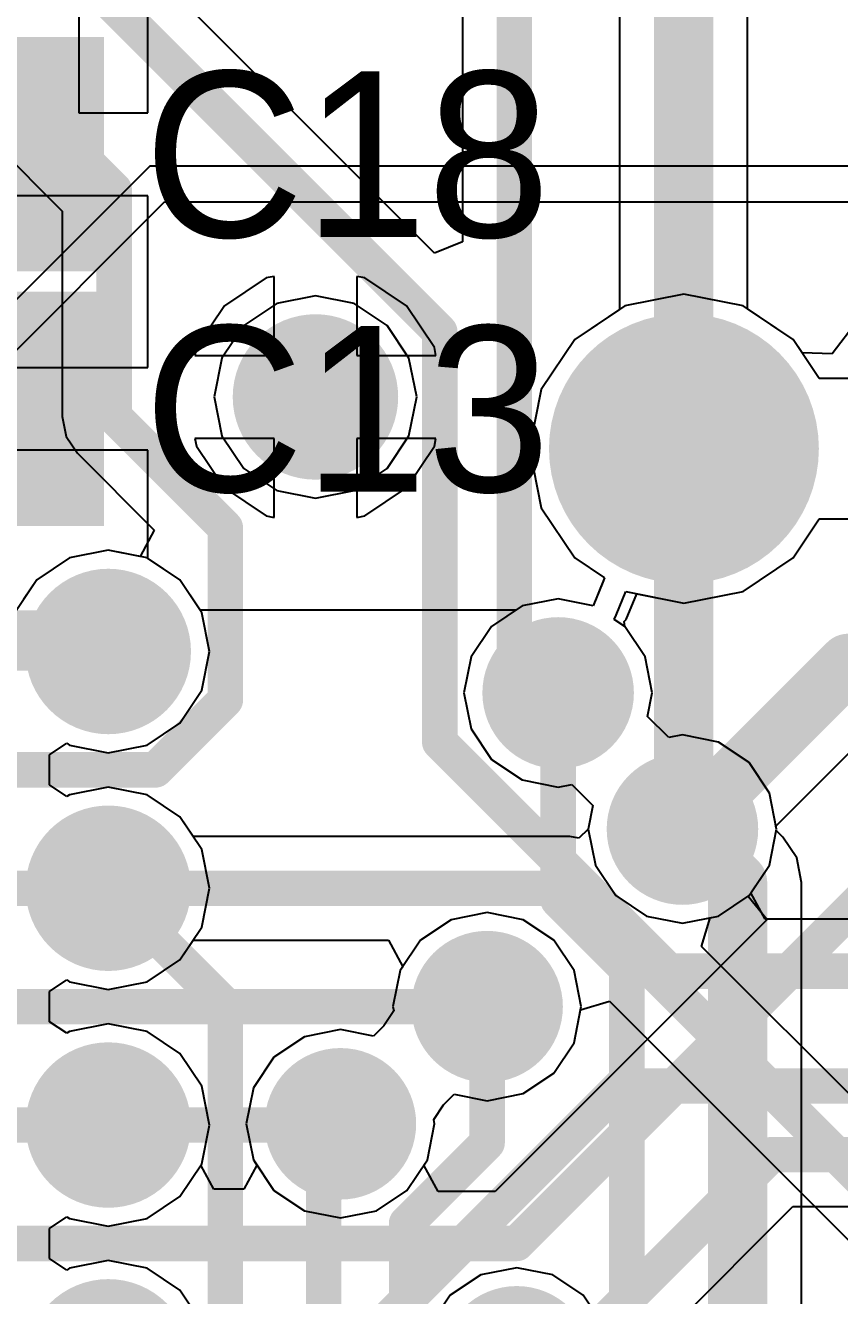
# Model space of a CAD drawing. Header units: millimetres. Extents: x 73 to 190, y 73 to 267.
# Drawn here: x 108.65 to 112.09, y 106.03 to 111.39 of the extents above; entities that cross this region are included whole.
import ezdxf

# ---------------------------------------------------------------- set-up
doc = ezdxf.new("R2010")
doc.units = ezdxf.units.MM
for name, color, linetype in [('BottomLayer', 5, 'Continuous'), ('BottomSolder', 6, 'Continuous'), ('DrillDrawing', 1, 'Continuous'), ('MidLayer1', 16, 'Continuous'), ('MidLayer2', 76, 'Continuous'), ('MultiLayer', 9, 'Continuous'), ('PadHoleLayer', 156, 'Continuous'), ('TopLayer', 1, 'Continuous'), ('TopOverlay', 2, 'Continuous'), ('TopPaste', 8, 'Continuous'), ('TopSolder', 216, 'Continuous'), ('ViaHoleLayer', 16, 'Continuous')]:
    doc.layers.add(name, color=color, linetype=linetype)

msp = doc.modelspace()

# ---------------------------------------------------------------- linework, layer by layer
at = {"layer": 'BottomLayer'}
for p, q in [((110.37845844, 110.43155206), (107.45810106, 113.3519069)), ((110.4957912, 112.55910432), (110.4957912, 110.48015496)), ((107.14809406, 112.26690018), (108.80579204, 110.60919966)), ((111.70019316, 110.19661476), (111.70019316, 111.46079816)), ((108.80579204, 110.60919966), (108.80579204, 109.74190142)), ((110.4957912, 110.48015496), (110.37845844, 110.43155206)), ((111.89267182, 110.06800694), (111.70019316, 110.19661476)), ((112.00275796, 109.90324984), (111.89267182, 110.06800694)), ((112.12975796, 109.90324984), (112.00275796, 109.90324984)), ((108.80579204, 109.74190142), (108.8224773, 109.65801284)), ((108.8224773, 109.65801284), (108.86999816, 109.58689792)), ((108.86999816, 109.58689792), (109.19394722, 109.26294632)), ((109.19394722, 109.26294632), (109.13407942, 109.15094248)), ((108.9999852, 109.17761502), (108.83634316, 109.14506492)), ((109.13407942, 109.15094248), (108.9999852, 109.17761502)), ((108.83634316, 109.14506492), (108.69761344, 109.05237016)), ((108.69761344, 109.05237016), (108.6420484, 108.96920802)), ((111.82008624, 108.01294374), (112.23695358, 108.42981108)), ((111.79239516, 107.84781834), (111.82266434, 107.9999872)), ((111.82266434, 107.9999872), (111.82008624, 108.01294374)), ((111.7144832, 107.7312171), (111.79239516, 107.84781834)), ((111.77435354, 107.61921072), (111.7144832, 107.7312171)), ((112.40242442, 107.61921072), (111.77435354, 107.61921072)), ((111.09467494, 105.60941794), (111.89062458, 106.40536758)), ((111.89062458, 106.40536758), (112.29005482, 106.40536758))]:
    msp.add_line(p, q, dxfattribs=at)
for points, const_width in [([(107.07500048, 113.42500048), (110.40000018, 110.10000078)], 0.1499997), ([(110.71500082, 108.75999838), (110.71500082, 112.86499906)], 0.1499997), ([(107.07500048, 112.65000076), (109.02500166, 110.69999958)], 0.1499997), ([(111.4300032, 108.0050164), (111.4300032, 112.04998164)], 0.2499995), ([(109.02500166, 109.74190142), (109.02500166, 110.69999958)], 0.1499997), ([(110.40000018, 108.36740328), (110.40000018, 110.10000078)], 0.1499997), ([(109.02500166, 109.74190142), (109.49438604, 109.27251704)], 0.1499997), ([(109.49438604, 108.5452109), (109.49438604, 109.27251704)], 0.1499997), ([(107.5000136, 108.7499984), (108.9999852, 108.7499984)], 0.1499997), ([(110.71500082, 108.75999838), (110.89999918, 108.57500002)], 0.1499997), ([(111.4250248, 107.9999872), (112.12503864, 108.70000104)], 0.2499995), ([(112.12503864, 108.70000104), (116.975001, 108.70000104)], 0.2499995), ([(109.19914914, 108.249974), (109.49438604, 108.5452109)], 0.1499997), ([(110.40000018, 108.36740328), (111.36740236, 107.4000011)], 0.1499997), ([(108.300012, 108.249974), (109.19914914, 108.249974)], 0.1499997), ([(111.4250248, 107.9999872), (111.4300032, 108.0050164)], 0.2499995), ([(107.5000136, 107.7500004), (108.9999852, 107.7500004)], 0.1499997), ([(111.36740236, 107.4000011), (112.72499934, 107.4000011)], 0.1499997), ([(108.300012, 107.249976), (110.59997692, 107.249976)], 0.1499997), ([(110.59997692, 107.249976), (110.59999978, 107.24999886)], 0.1499997), ([(108.9999852, 104.7500064), (111.1645732, 106.9145944)], 0.1499997), ([(111.1645732, 106.9145944), (116.1105628, 106.9145944)], 0.1499997), ([(107.5000136, 106.7500024), (108.9999852, 106.7500024)], 0.1499997), ([(108.9999852, 106.7500024), (109.97515978, 106.7500024)], 0.1499997), ([(109.97515978, 106.7500024), (109.98036678, 106.7552094)], 0.1499997), ([(110.9252544, 105.7500044), (111.7998272, 106.6245772)], 0.1499997), ([(111.7998272, 106.6245772), (115.9904208, 106.6245772)], 0.1499997)]:
    msp.add_lwpolyline(points, dxfattribs=dict(at, const_width=const_width))
for points, const_width in [([(108.9875011, 110.69999958, 1), (109.06250222, 110.69999958, 1)], 0.07499858), ([(108.9875011, 110.69999958, 1), (109.06250222, 110.69999958, 1)], 0.07499858), ([(110.36249962, 110.10000078, 1), (110.43750074, 110.10000078, 1)], 0.07499858), ([(110.36249962, 110.10000078, 1), (110.43750074, 110.10000078, 1)], 0.07499858), ([(109.73529996, 109.82500006, 1), (110.01469996, 109.82500006, 1)], 0.2794), ([(111.18125846, 109.60659308, 1), (111.68125746, 109.60659308, 1)], 0.499999), ([(108.9875011, 109.74190142, 1), (109.06250222, 109.74190142, 1)], 0.07499858), ([(108.9875011, 109.74190142, 1), (109.06250222, 109.74190142, 1)], 0.07499858), ([(109.45688548, 109.27251704, 1), (109.5318866, 109.27251704, 1)], 0.07499858), ([(109.45688548, 109.27251704, 1), (109.5318866, 109.27251704, 1)], 0.07499858), ([(108.8602852, 108.7499984, 1), (109.1396852, 108.7499984, 1)], 0.2794), ([(108.96248464, 108.7499984, 1), (109.03748576, 108.7499984, 1)], 0.07499858), ([(110.67750026, 108.75999838, 1), (110.75250138, 108.75999838, 1)], 0.07499858), ([(110.67750026, 108.75999838, 1), (110.75250138, 108.75999838, 1)], 0.07499858), ([(110.7750007, 108.57500002, 1), (111.02499766, 108.57500002, 1)], 0.2499995), ([(112.0625394, 108.70000104, 1), (112.18753788, 108.70000104, 1)], 0.12499848), ([(112.0625394, 108.70000104, 1), (112.18753788, 108.70000104, 1)], 0.12499848), ([(110.86249862, 108.57500002, 1), (110.93749974, 108.57500002, 1)], 0.07499858), ([(109.45688548, 108.5452109, 1), (109.5318866, 108.5452109, 1)], 0.07499858), ([(109.45688548, 108.5452109, 1), (109.5318866, 108.5452109, 1)], 0.07499858), ([(110.36249962, 108.36740328, 1), (110.43750074, 108.36740328, 1)], 0.07499858), ([(110.36249962, 108.36740328, 1), (110.43750074, 108.36740328, 1)], 0.07499858), ([(109.16164858, 108.249974, 1), (109.2366497, 108.249974, 1)], 0.07499858), ([(109.16164858, 108.249974, 1), (109.2366497, 108.249974, 1)], 0.07499858), ([(111.30002632, 107.9999872, 1), (111.55002328, 107.9999872, 1)], 0.2499995), ([(111.36252556, 107.9999872, 1), (111.48752404, 107.9999872, 1)], 0.12499848), ([(111.36252556, 107.9999872, 1), (111.48752404, 107.9999872, 1)], 0.12499848), ([(111.36750396, 108.0050164, 1), (111.49250244, 108.0050164, 1)], 0.12499848), ([(111.36750396, 108.0050164, 1), (111.49250244, 108.0050164, 1)], 0.12499848), ([(108.8602852, 107.7500004, 1), (109.1396852, 107.7500004, 1)], 0.2794), ([(108.96248464, 107.7500004, 1), (109.03748576, 107.7500004, 1)], 0.07499858), ([(110.4750013, 107.24999886, 1), (110.72499826, 107.24999886, 1)], 0.2499995), ([(111.3299018, 107.4000011, 1), (111.40490292, 107.4000011, 1)], 0.07499858), ([(111.3299018, 107.4000011, 1), (111.40490292, 107.4000011, 1)], 0.07499858), ([(110.56247636, 107.249976, 1), (110.63747748, 107.249976, 1)], 0.07499858), ([(110.56247636, 107.249976, 1), (110.63747748, 107.249976, 1)], 0.07499858), ([(110.56249922, 107.24999886, 1), (110.63750034, 107.24999886, 1)], 0.07499858), ([(108.8602852, 106.7500024, 1), (109.1396852, 106.7500024, 1)], 0.2794), ([(109.8553683, 106.7552094, 1), (110.10536526, 106.7552094, 1)], 0.2499995), ([(111.12707264, 106.9145944, 1), (111.20207376, 106.9145944, 1)], 0.07499858), ([(111.12707264, 106.9145944, 1), (111.20207376, 106.9145944, 1)], 0.07499858), ([(108.96248464, 106.7500024, 1), (109.03748576, 106.7500024, 1)], 0.07499858), ([(108.96248464, 106.7500024, 1), (109.03748576, 106.7500024, 1)], 0.07499858), ([(109.93765922, 106.7500024, 1), (110.01266034, 106.7500024, 1)], 0.07499858), ([(109.93765922, 106.7500024, 1), (110.01266034, 106.7500024, 1)], 0.07499858), ([(109.94286622, 106.7552094, 1), (110.01786734, 106.7552094, 1)], 0.07499858), ([(111.76232664, 106.6245772, 1), (111.83732776, 106.6245772, 1)], 0.07499858), ([(111.76232664, 106.6245772, 1), (111.83732776, 106.6245772, 1)], 0.07499858)]:
    msp.add_lwpolyline(points, format="xyb", close=True, dxfattribs=dict(at, const_width=const_width))
at = {"layer": 'BottomSolder'}
for points, const_width in [([(109.7003013, 109.82500006, 1), (110.04969862, 109.82500006, 1)], 0.34939986), ([(111.14625726, 109.60659308, 1), (111.71625866, 109.60659308, 1)], 0.56999886), ([(108.82528654, 108.7499984, 1), (109.17468386, 108.7499984, 1)], 0.34939986), ([(110.7399995, 108.57500002, 1), (111.05999886, 108.57500002, 1)], 0.31999936), ([(111.26502512, 107.9999872, 1), (111.58502448, 107.9999872, 1)], 0.31999936), ([(108.82528654, 107.7500004, 1), (109.17468386, 107.7500004, 1)], 0.34939986), ([(110.4400001, 107.24999886, 1), (110.75999946, 107.24999886, 1)], 0.31999936), ([(108.82528654, 106.7500024, 1), (109.17468386, 106.7500024, 1)], 0.34939986), ([(109.8203671, 106.7552094, 1), (110.14036646, 106.7552094, 1)], 0.31999936), ([(108.82528654, 105.7500044, 1), (109.17468386, 105.7500044, 1)], 0.34939986), ([(110.56500112, 105.7500044, 1), (110.88500048, 105.7500044, 1)], 0.31999936)]:
    msp.add_lwpolyline(points, format="xyb", close=True, dxfattribs=dict(at, const_width=const_width))
at = {"layer": 'DrillDrawing'}
for points, const_width in [([(109.79879996, 109.82500006, 1), (109.95119996, 109.82500006, 1)], 0.1524), ([(108.9237852, 108.7499984, 1), (109.0761852, 108.7499984, 1)], 0.1524), ([(110.84999928, 108.57500002, 1), (110.94999908, 108.57500002, 1)], 0.0999998), ([(111.3750249, 107.9999872, 1), (111.4750247, 107.9999872, 1)], 0.0999998), ([(108.9237852, 107.7500004, 1), (109.0761852, 107.7500004, 1)], 0.1524), ([(110.54999988, 107.24999886, 1), (110.64999968, 107.24999886, 1)], 0.0999998), ([(108.9237852, 106.7500024, 1), (109.0761852, 106.7500024, 1)], 0.1524), ([(109.93036688, 106.7552094, 1), (110.03036668, 106.7552094, 1)], 0.0999998)]:
    msp.add_lwpolyline(points, format="xyb", close=True, dxfattribs=dict(at, const_width=const_width))
at = {"layer": 'MidLayer1'}
for p, q in [((109.66687744, 110.3274527), (109.49044142, 110.2095586)), ((109.70000158, 110.33404146), (109.66687744, 110.3274527)), ((109.70000158, 109.99999844), (109.70000158, 110.33404146)), ((110.08312248, 110.3274527), (110.04999834, 110.33404146)), ((110.04999834, 110.33404146), (110.04999834, 109.99999844)), ((110.2595585, 110.2095586), (110.08312248, 110.3274527)), ((111.43125796, 110.25912924), (111.18154294, 110.209457)), ((111.68097298, 110.209457), (111.43125796, 110.25912924)), ((109.49044142, 110.2095586), (109.37254732, 110.03312258)), ((110.3774526, 110.03312258), (110.2595585, 110.2095586)), ((111.18154294, 110.209457), (110.9698441, 110.06800694)), ((111.89267182, 110.06800694), (111.68097298, 110.209457)), ((109.37254732, 110.03312258), (109.36595856, 109.99999844)), ((110.38404136, 109.99999844), (110.3774526, 110.03312258)), ((110.9698441, 110.06800694), (110.82839404, 109.8563081)), ((112.00275796, 109.90324984), (111.89267182, 110.06800694)), ((109.36595856, 109.99999844), (109.70000158, 109.99999844)), ((110.04999834, 109.99999844), (110.38404136, 109.99999844)), ((112.12975796, 109.90324984), (112.00275796, 109.90324984)), ((110.82839404, 109.8563081), (110.7787218, 109.60659308)), ((109.70000158, 109.65000168), (109.36595856, 109.65000168)), ((109.36595856, 109.65000168), (109.37254732, 109.61687754)), ((109.70000158, 109.31595866), (109.70000158, 109.65000168)), ((110.38404136, 109.65000168), (110.04999834, 109.65000168)), ((110.04999834, 109.65000168), (110.04999834, 109.31595866)), ((110.3774526, 109.61687754), (110.38404136, 109.65000168)), ((109.37254732, 109.61687754), (109.49044142, 109.44044152)), ((110.2595585, 109.44044152), (110.3774526, 109.61687754)), ((110.7787218, 109.60659308), (110.82839404, 109.35687806)), ((109.49044142, 109.44044152), (109.66687744, 109.32254742)), ((110.08312248, 109.32254742), (110.2595585, 109.44044152)), ((110.82839404, 109.35687806), (110.9698441, 109.14517922)), ((109.66687744, 109.32254742), (109.70000158, 109.31595866)), ((110.04999834, 109.31595866), (110.08312248, 109.32254742)), ((111.89267182, 109.14517922), (112.00275796, 109.30993632)), ((112.00275796, 109.30993632), (112.12975796, 109.30993632)), ((108.9999852, 109.17761502), (108.83634316, 109.14506492)), ((109.16362724, 109.14506492), (108.9999852, 109.17761502)), ((108.83634316, 109.14506492), (108.69761344, 109.05237016)), ((109.30235696, 109.05237016), (109.16362724, 109.14506492)), ((110.9698441, 109.14517922), (111.09649866, 109.06055404)), ((111.68097298, 109.00372916), (111.89267182, 109.14517922)), ((111.09649866, 109.06055404), (111.08918854, 109.04290612)), ((108.69761344, 109.05237016), (108.60491868, 108.91364044)), ((109.39505172, 108.91364044), (109.30235696, 109.05237016)), ((111.089186, 109.04290612), (111.04789576, 108.94322128)), ((111.08918854, 109.04290612), (111.089186, 109.04290612)), ((110.89999918, 108.97263956), (110.74783032, 108.94237038)), ((111.04789576, 108.94322128), (110.89999918, 108.97263956)), ((111.14452244, 108.90319342), (111.18581268, 109.0028808)), ((111.18581268, 109.0028808), (111.43125796, 108.95405692)), ((111.43125796, 108.95405692), (111.68097298, 109.00372916)), ((109.42760182, 108.7499984), (109.39505172, 108.91364044)), ((110.74783032, 108.94237038), (110.61882626, 108.85617294)), ((111.13720978, 108.8855455), (111.1445199, 108.90319596)), ((111.1445199, 108.90319596), (111.14452244, 108.90319342)), ((110.61882626, 108.85617294), (110.53262882, 108.72716888)), ((111.1811721, 108.85617294), (111.13720978, 108.8855455)), ((111.26736954, 108.72716888), (111.1811721, 108.85617294)), ((109.39505172, 108.58635636), (109.42760182, 108.7499984)), ((110.53262882, 108.72716888), (110.50235964, 108.57500002)), ((111.29763872, 108.57500002), (111.26736954, 108.72716888)), ((109.30235696, 108.44762664), (109.39505172, 108.58635636)), ((110.50235964, 108.57500002), (110.53262882, 108.42283116)), ((111.27795372, 108.47603908), (111.29763872, 108.57500002)), ((111.36775796, 108.38623484), (111.27795372, 108.47603908)), ((109.16362724, 108.35493188), (109.30235696, 108.44762664)), ((110.53262882, 108.42283116), (110.61882626, 108.2938271)), ((108.75137508, 108.31350702), (108.82485728, 108.36260776)), ((108.82485728, 108.36260776), (108.83634316, 108.35493188)), ((111.4250248, 108.39762674), (111.36775796, 108.38623484)), ((111.57719366, 108.36735756), (111.4250248, 108.39762674)), ((111.70619772, 108.28116012), (111.57719366, 108.36735756)), ((108.75137508, 108.18650702), (108.75137508, 108.31350702)), ((108.83634316, 108.35493188), (108.9999852, 108.32238178)), ((108.9999852, 108.32238178), (109.16362724, 108.35493188)), ((110.61882626, 108.2938271), (110.74783032, 108.20762966)), ((111.79239516, 108.15215606), (111.70619772, 108.28116012)), ((110.74783032, 108.20762966), (110.89999918, 108.17736048)), ((108.82486744, 108.1374012), (108.75137508, 108.18650702)), ((108.9999852, 108.17761702), (108.83634316, 108.14506692)), ((109.16362724, 108.14506692), (108.9999852, 108.17761702)), ((110.89999918, 108.17736048), (110.95726602, 108.18875238)), ((110.95726602, 108.18875238), (111.04707026, 108.09894814)), ((111.82266434, 107.9999872), (111.79239516, 108.15215606)), ((108.83634316, 108.14506692), (108.82486744, 108.1374012)), ((109.30235696, 108.05237216), (109.16362724, 108.14506692)), ((111.04707026, 108.09894814), (111.02738526, 107.99999228)), ((109.357922, 107.96921002), (109.30235696, 108.05237216)), ((111.02738272, 107.99998974), (110.98689258, 107.96187196)), ((111.02738526, 107.99999228), (111.02738272, 107.99998974)), ((111.02738272, 107.99998974), (111.02738272, 107.99998974)), ((111.02738526, 107.99999228), (111.02738526, 107.99999228)), ((111.02738526, 107.99999228), (111.02738526, 107.99999228)), ((111.02738526, 107.99999228), (111.02738526, 107.99999228)), ((111.79239516, 107.84781834), (111.82266434, 107.9999872)), ((110.949994, 107.96921002), (109.357922, 107.96921002)), ((110.98689258, 107.96187196), (110.949994, 107.96921002)), ((111.70619772, 107.71881428), (111.79239516, 107.84781834)), ((111.57719366, 107.63261684), (111.70619772, 107.71881428)), ((111.50578918, 107.50421222), (111.54265474, 107.62574614)), ((111.54265474, 107.62574614), (111.57719366, 107.63261684)), ((109.30235696, 107.44762864), (109.357922, 107.53079078)), ((109.357922, 107.53079078), (110.18386396, 107.53079078)), ((110.18386396, 107.53079078), (110.2437343, 107.4187844)), ((112.57691226, 106.43308914), (111.50578918, 107.50421222)), ((109.16362724, 107.35493388), (109.30235696, 107.44762864)), ((110.23262942, 107.40216772), (110.20236024, 107.24999886)), ((110.2437343, 107.4187844), (110.23262942, 107.40216772)), ((108.75137508, 107.31350902), (108.82485728, 107.36260976)), ((108.82485728, 107.36260976), (108.83634316, 107.35493388)), ((108.83634316, 107.35493388), (108.9999852, 107.32238378)), ((108.9999852, 107.32238378), (109.16362724, 107.35493388)), ((108.75137508, 107.18650902), (108.75137508, 107.31350902)), ((110.20236024, 107.24999886), (110.20587306, 107.23233824)), ((110.96737014, 107.09783), (110.9949774, 107.23661306)), ((110.9949774, 107.23661306), (111.11650878, 107.27347862)), ((111.11650878, 107.27347862), (112.26690526, 106.12308214)), ((108.82486744, 107.1374032), (108.75137508, 107.18650902)), ((110.20587306, 107.23233824), (110.16394274, 107.16958754)), ((108.83634316, 107.14506892), (108.82486744, 107.1374032)), ((108.9999852, 107.17761902), (108.83634316, 107.14506892)), ((109.16362724, 107.14506892), (108.9999852, 107.17761902)), ((109.30235696, 107.05237416), (109.16362724, 107.14506892)), ((109.98036678, 107.15284894), (109.82819792, 107.12257976)), ((110.11952322, 107.12516802), (109.98036678, 107.15284894)), ((110.16394274, 107.16958754), (110.11952322, 107.12516802)), ((109.82819792, 107.12257976), (109.69919386, 107.03638232)), ((110.8811727, 106.96882594), (110.96737014, 107.09783)), ((109.39505172, 106.91364444), (109.30235696, 107.05237416)), ((109.69919386, 107.03638232), (109.61299642, 106.90737826)), ((110.75216864, 106.8826285), (110.8811727, 106.96882594)), ((109.42760182, 106.7500024), (109.39505172, 106.91364444)), ((109.61299642, 106.90737826), (109.58272724, 106.7552094)), ((110.41642382, 106.83562072), (110.46084334, 106.88004024)), ((110.46084334, 106.88004024), (110.59999978, 106.85235932)), ((110.59999978, 106.85235932), (110.75216864, 106.8826285)), ((110.3744935, 106.77287002), (110.41642382, 106.83562072)), ((109.58272724, 106.7552094), (109.61299642, 106.60304054)), ((110.34773714, 106.60304054), (110.37800632, 106.7552094)), ((110.37800632, 106.7552094), (110.3744935, 106.77287002)), ((109.39505172, 106.58636036), (109.42760182, 106.7500024)), ((109.61299642, 106.60304054), (109.69919386, 106.47403648)), ((110.2615397, 106.47403648), (110.34773714, 106.60304054)), ((109.30235696, 106.44763064), (109.39505172, 106.58636036)), ((109.16362724, 106.35493588), (109.30235696, 106.44763064)), ((109.69919386, 106.47403648), (109.82819792, 106.38783904)), ((110.13253564, 106.38783904), (110.2615397, 106.47403648)), ((109.82819792, 106.38783904), (109.98036678, 106.35756986)), ((109.98036678, 106.35756986), (110.13253564, 106.38783904)), ((108.75137508, 106.31351102), (108.82485728, 106.36261176)), ((108.82485728, 106.36261176), (108.83634316, 106.35493588)), ((108.83634316, 106.35493588), (108.9999852, 106.32238578)), ((108.9999852, 106.32238578), (109.16362724, 106.35493588)), ((108.75137508, 106.18651102), (108.75137508, 106.31351102)), ((108.82486744, 106.1374052), (108.75137508, 106.18651102)), ((108.9999852, 106.17762102), (108.83634316, 106.14507092)), ((109.16362724, 106.14507092), (108.9999852, 106.17762102)), ((108.83634316, 106.14507092), (108.82486744, 106.1374052)), ((109.30235696, 106.05237616), (109.16362724, 106.14507092)), ((110.57283194, 106.11737476), (110.44382788, 106.03117732)), ((110.7250008, 106.14764394), (110.57283194, 106.11737476)), ((110.87716966, 106.11737476), (110.7250008, 106.14764394)), ((111.00617372, 106.03117732), (110.87716966, 106.11737476)), ((109.39505172, 105.91364644), (109.30235696, 106.05237616)), ((110.44382788, 106.03117732), (110.35763044, 105.90217326)), ((111.09237116, 105.90217326), (111.00617372, 106.03117732))]:
    msp.add_line(p, q, dxfattribs=at)
for points, const_width in [([(109.73529996, 109.82500006, 1), (110.01469996, 109.82500006, 1)], 0.2794), ([(111.18125846, 109.60659308, 1), (111.68125746, 109.60659308, 1)], 0.499999), ([(108.8602852, 108.7499984, 1), (109.1396852, 108.7499984, 1)], 0.2794), ([(110.7750007, 108.57500002, 1), (111.02499766, 108.57500002, 1)], 0.2499995), ([(111.30002632, 107.9999872, 1), (111.55002328, 107.9999872, 1)], 0.2499995), ([(108.8602852, 107.7500004, 1), (109.1396852, 107.7500004, 1)], 0.2794), ([(108.96248464, 107.7500004, 1), (109.03748576, 107.7500004, 1)], 0.07499858), ([(110.91249344, 107.7500004, 1), (110.98749456, 107.7500004, 1)], 0.07499858), ([(110.91249344, 107.7500004, 1), (110.98749456, 107.7500004, 1)], 0.07499858), ([(110.4750013, 107.24999886, 1), (110.72499826, 107.24999886, 1)], 0.2499995), ([(108.8602852, 106.7500024, 1), (109.1396852, 106.7500024, 1)], 0.2794), ([(109.8553683, 106.7552094, 1), (110.10536526, 106.7552094, 1)], 0.2499995)]:
    msp.add_lwpolyline(points, format="xyb", close=True, dxfattribs=dict(at, const_width=const_width))
at = {"layer": 'MidLayer1', "const_width": 0.1499997}
for points in [[(108.9999852, 107.7500004), (110.949994, 107.7500004)], [(110.949994, 107.7500004), (112.6750096, 106.0249848)]]:
    msp.add_lwpolyline(points, dxfattribs=at)
at = {"layer": 'MidLayer2'}
for p, q in [((109.17499882, 110.79999938), (106.94999946, 108.57500002)), ((113.32500068, 110.79999938), (109.17499882, 110.79999938)), ((107.0571519, 108.46785012), (109.23776476, 110.64846552)), ((109.23776476, 110.64846552), (113.32500068, 110.64846552)), ((109.87499996, 110.25261668), (109.71135792, 110.22006658)), ((110.038642, 110.22006658), (109.87499996, 110.25261668)), ((111.43125796, 110.25912924), (111.18154294, 110.209457)), ((111.68097298, 110.209457), (111.43125796, 110.25912924)), ((109.71135792, 110.22006658), (109.5726282, 110.12737182)), ((110.17737172, 110.12737182), (110.038642, 110.22006658)), ((111.18154294, 110.209457), (110.9698441, 110.06800694)), ((111.89267182, 110.06800694), (111.68097298, 110.209457)), ((112.16349932, 110.14435172), (112.05783024, 110.00664308)), ((109.5726282, 110.12737182), (109.47993344, 109.9886421)), ((110.27006648, 109.9886421), (110.17737172, 110.12737182)), ((110.9698441, 110.06800694), (110.82839404, 109.8563081)), ((111.93089628, 110.01079852), (111.89267182, 110.06800694)), ((109.47993344, 109.9886421), (109.44738334, 109.82500006)), ((110.30261658, 109.82500006), (110.27006648, 109.9886421)), ((112.05783024, 110.00664308), (111.93089628, 110.01079852)), ((109.44738334, 109.82500006), (109.47993344, 109.66135802)), ((110.27006648, 109.66135802), (110.30261658, 109.82500006)), ((110.82839404, 109.8563081), (110.7787218, 109.60659308)), ((109.47993344, 109.66135802), (109.5726282, 109.5226283)), ((110.17737172, 109.5226283), (110.27006648, 109.66135802)), ((110.7787218, 109.60659308), (110.82839404, 109.35687806)), ((109.5726282, 109.5226283), (109.71135792, 109.42993354)), ((110.038642, 109.42993354), (110.17737172, 109.5226283)), ((109.71135792, 109.42993354), (109.87499996, 109.39738344)), ((109.87499996, 109.39738344), (110.038642, 109.42993354)), ((110.82839404, 109.35687806), (110.9698441, 109.14517922)), ((111.89267182, 109.14517922), (112.00275796, 109.30993632)), ((112.00275796, 109.30993632), (112.12975796, 109.30993632)), ((108.9999852, 109.17761502), (108.83634316, 109.14506492)), ((109.16362724, 109.14506492), (108.9999852, 109.17761502)), ((108.83634316, 109.14506492), (108.69761344, 109.05237016)), ((109.30235696, 109.05237016), (109.16362724, 109.14506492)), ((110.9698441, 109.14517922), (111.09649866, 109.06055404)), ((111.68097298, 109.00372916), (111.89267182, 109.14517922)), ((111.09649866, 109.06055404), (111.0478983, 108.94321874)), ((108.69761344, 109.05237016), (108.60491868, 108.91364044)), ((109.3874622, 108.92499932), (109.30235696, 109.05237016)), ((110.89999918, 108.97263956), (110.74783032, 108.94237038)), ((111.0478983, 108.94321874), (110.89999918, 108.97263956)), ((111.18789802, 108.88523054), (111.2327595, 108.99354122)), ((111.2327595, 108.99354122), (111.43125796, 108.95405692)), ((111.43125796, 108.95405692), (111.68097298, 109.00372916)), ((110.72183342, 108.92499932), (109.3874622, 108.92499932)), ((110.74783032, 108.94237038), (110.72183342, 108.92499932)), ((111.17917058, 108.8765031), (111.18789802, 108.88523054)), ((111.18117464, 108.8561704), (111.17917058, 108.8765031)), ((111.26736954, 108.72716888), (111.18117464, 108.8561704)), ((111.29763872, 108.57500002), (111.26736954, 108.72716888)), ((111.27795372, 108.47603908), (111.29763872, 108.57500002)), ((111.36775796, 108.38623484), (111.27795372, 108.47603908)), ((111.4250248, 108.39762674), (111.36775796, 108.38623484)), ((111.57719366, 108.36735756), (111.4250248, 108.39762674)), ((111.70619772, 108.28116012), (111.57719366, 108.36735756)), ((111.79239516, 108.15215606), (111.70619772, 108.28116012)), ((111.82266434, 107.9999872), (111.79239516, 108.15215606)), ((111.82140958, 107.99368546), (111.82266434, 107.9999872)), ((111.84905494, 107.9660401), (111.82140958, 107.99368546)), ((111.9076248, 107.8783847), (111.84905494, 107.9660401)), ((111.92819118, 107.77498638), (111.9076248, 107.8783847)), ((111.92819118, 99.01392186), (111.92819118, 107.77498638))]:
    msp.add_line(p, q, dxfattribs=at)
for points, const_width in [([(109.73529996, 109.82500006, 1), (110.01469996, 109.82500006, 1)], 0.2794), ([(111.18125846, 109.60659308, 1), (111.68125746, 109.60659308, 1)], 0.499999), ([(108.8602852, 108.7499984, 1), (109.1396852, 108.7499984, 1)], 0.2794), ([(110.7750007, 108.57500002, 1), (111.02499766, 108.57500002, 1)], 0.2499995), ([(110.86249862, 108.57500002, 1), (110.93749974, 108.57500002, 1)], 0.07499858), ([(111.30002632, 107.9999872, 1), (111.55002328, 107.9999872, 1)], 0.2499995), ([(111.37050116, 107.9999872, 1), (111.49549964, 107.9999872, 1)], 0.12499848), ([(108.8602852, 107.7500004, 1), (109.1396852, 107.7500004, 1)], 0.2794), ([(111.59550198, 107.77498638, 1), (111.72050046, 107.77498638, 1)], 0.12499848), ([(111.59550198, 107.77498638, 1), (111.72050046, 107.77498638, 1)], 0.12499848), ([(108.96248464, 107.7500004, 1), (109.03748576, 107.7500004, 1)], 0.07499858), ([(110.86249862, 107.7000005, 1), (110.93749974, 107.7000005, 1)], 0.07499858), ([(110.86249862, 107.7000005, 1), (110.93749974, 107.7000005, 1)], 0.07499858), ([(110.4750013, 107.24999886, 1), (110.72499826, 107.24999886, 1)], 0.2499995), ([(111.15250058, 107.40999854, 1), (111.2275017, 107.40999854, 1)], 0.07499858), ([(111.15250058, 107.40999854, 1), (111.2275017, 107.40999854, 1)], 0.07499858), ([(109.45688548, 107.25559956, 1), (109.5318866, 107.25559956, 1)], 0.07499858), ([(109.45688548, 107.25559956, 1), (109.5318866, 107.25559956, 1)], 0.07499858), ([(110.56249922, 107.24999886, 1), (110.63750034, 107.24999886, 1)], 0.07499858), ([(108.8602852, 106.7500024, 1), (109.1396852, 106.7500024, 1)], 0.2794), ([(109.8553683, 106.7552094, 1), (110.10536526, 106.7552094, 1)], 0.2499995), ([(109.94286622, 106.7552094, 1), (110.01786734, 106.7552094, 1)], 0.07499858), ([(109.8725006, 106.68484378, 1), (109.94750172, 106.68484378, 1)], 0.07499858), ([(109.8725006, 106.68484378, 1), (109.94750172, 106.68484378, 1)], 0.07499858), ([(110.56249922, 106.67499874, 1), (110.63750034, 106.67499874, 1)], 0.07499858), ([(110.56249922, 106.67499874, 1), (110.63750034, 106.67499874, 1)], 0.07499858), ([(110.2224999, 106.33499942, 1), (110.29750102, 106.33499942, 1)], 0.07499858), ([(110.2224999, 106.33499942, 1), (110.29750102, 106.33499942, 1)], 0.07499858)]:
    msp.add_lwpolyline(points, format="xyb", close=True, dxfattribs=dict(at, const_width=const_width))
for points, const_width in [([(110.89999918, 107.7000005), (110.89999918, 108.57500002)], 0.1499997), ([(111.4330004, 107.9999872), (111.65800122, 107.77498638)], 0.2499995), ([(111.65800122, 98.90200438), (111.65800122, 107.77498638)], 0.2499995), ([(108.9999852, 107.7500004), (109.49438604, 107.25559956)], 0.1499997), ([(110.89999918, 107.7000005), (111.19000114, 107.40999854)], 0.1499997), ([(111.19000114, 98.14000184), (111.19000114, 107.40999854)], 0.1499997), ([(109.49438604, 100.94438536), (109.49438604, 107.25559956)], 0.1499997), ([(110.59999978, 106.67499874), (110.59999978, 107.24999886)], 0.1499997), ([(109.91000116, 106.68484378), (109.98036678, 106.7552094)], 0.1499997), ([(109.91000116, 99.67740542), (109.91000116, 106.68484378)], 0.1499997), ([(110.26000046, 106.33499942), (110.59999978, 106.67499874)], 0.1499997), ([(110.26000046, 99.53243237999999), (110.26000046, 106.33499942)], 0.1499997)]:
    msp.add_lwpolyline(points, dxfattribs=dict(at, const_width=const_width))
at = {"layer": 'MultiLayer'}
for points, const_width in [([(109.73529996, 109.82500006, 1), (110.01469996, 109.82500006, 1)], 0.2794), ([(111.18125846, 109.60659308, 1), (111.68125746, 109.60659308, 1)], 0.499999), ([(108.8602852, 108.7499984, 1), (109.1396852, 108.7499984, 1)], 0.2794), ([(110.7750007, 108.57500002, 1), (111.02499766, 108.57500002, 1)], 0.2499995), ([(111.30002632, 107.9999872, 1), (111.55002328, 107.9999872, 1)], 0.2499995), ([(108.8602852, 107.7500004, 1), (109.1396852, 107.7500004, 1)], 0.2794), ([(110.4750013, 107.24999886, 1), (110.72499826, 107.24999886, 1)], 0.2499995), ([(108.8602852, 106.7500024, 1), (109.1396852, 106.7500024, 1)], 0.2794), ([(109.8553683, 106.7552094, 1), (110.10536526, 106.7552094, 1)], 0.2499995)]:
    msp.add_lwpolyline(points, format="xyb", close=True, dxfattribs=dict(at, const_width=const_width))
at = {"layer": 'PadHoleLayer', "const_width": 0.2999994}
msp.add_lwpolyline([(111.28125826, 109.60659308, 1), (111.58125766, 109.60659308, 1)], format="xyb", close=True, dxfattribs=at)
at = {"layer": 'TopLayer'}
for p, q in [((108.87500958, 111.52896922), (108.87500958, 111.02496718)), ((109.16651014, 111.02496718), (109.16651014, 111.52896922)), ((111.15981324, 111.46079816), (111.15981324, 110.19493836)), ((111.70019316, 110.19661476), (111.70019316, 111.46079816)), ((108.87500958, 111.02496718), (109.16651014, 111.02496718)), ((109.16651014, 110.67497042), (108.23351226, 110.67497042)), ((109.16651014, 110.17096838), (109.16651014, 110.67497042)), ((109.66687744, 110.3274527), (109.49044142, 110.2095586)), ((109.70000158, 110.33404146), (109.66687744, 110.3274527)), ((109.70000158, 109.99999844), (109.70000158, 110.33404146)), ((110.08312248, 110.3274527), (110.04999834, 110.33404146)), ((110.04999834, 110.33404146), (110.04999834, 109.99999844)), ((110.2595585, 110.2095586), (110.08312248, 110.3274527)), ((109.49044142, 110.2095586), (109.37254732, 110.03312258)), ((110.3774526, 110.03312258), (110.2595585, 110.2095586)), ((111.15981324, 110.19493836), (110.9698441, 110.06800694)), ((111.89267182, 110.06800694), (111.70019316, 110.19661476)), ((109.16651014, 109.94998838), (109.16651014, 110.17096838)), ((109.37254732, 110.03312258), (109.36595856, 109.99999844)), ((110.38404136, 109.99999844), (110.3774526, 110.03312258)), ((110.9698441, 110.06800694), (110.82839404, 109.8563081)), ((112.00275796, 109.90324984), (111.89267182, 110.06800694)), ((109.36595856, 109.99999844), (109.70000158, 109.99999844)), ((110.04999834, 109.99999844), (110.38404136, 109.99999844)), ((108.23351226, 109.94998838), (109.16651014, 109.94998838)), ((112.12975796, 109.90324984), (112.00275796, 109.90324984)), ((110.82839404, 109.8563081), (110.7787218, 109.60659308)), ((109.70000158, 109.65000168), (109.36595856, 109.65000168)), ((109.36595856, 109.65000168), (109.37254732, 109.61687754)), ((109.70000158, 109.31595866), (109.70000158, 109.65000168)), ((110.38404136, 109.65000168), (110.04999834, 109.65000168)), ((110.04999834, 109.65000168), (110.04999834, 109.31595866)), ((110.3774526, 109.61687754), (110.38404136, 109.65000168)), ((109.16651014, 109.59999162), (108.23351226, 109.59999162)), ((109.16651014, 109.1431396), (109.16651014, 109.59999162)), ((109.37254732, 109.61687754), (109.49044142, 109.44044152)), ((110.2595585, 109.44044152), (110.3774526, 109.61687754)), ((110.7787218, 109.60659308), (110.82839404, 109.35687806)), ((109.49044142, 109.44044152), (109.66687744, 109.32254742)), ((110.08312248, 109.32254742), (110.2595585, 109.44044152)), ((110.82839404, 109.35687806), (110.9698441, 109.14517922)), ((109.66687744, 109.32254742), (109.70000158, 109.31595866)), ((110.04999834, 109.31595866), (110.08312248, 109.32254742)), ((109.30235696, 109.05237016), (109.16651014, 109.1431396)), ((110.9698441, 109.14517922), (111.09649866, 109.06055404)), ((111.09649866, 109.06055404), (111.0478983, 108.94321874)), ((109.39505172, 108.91364044), (109.30235696, 109.05237016)), ((110.89999918, 108.97263956), (110.74783032, 108.94237038)), ((111.0478983, 108.94321874), (110.89999918, 108.97263956)), ((109.42760182, 108.7499984), (109.39505172, 108.91364044)), ((110.74783032, 108.94237038), (110.61882626, 108.85617294)), ((110.61882626, 108.85617294), (110.53262882, 108.72716888)), ((109.39505172, 108.58635636), (109.42760182, 108.7499984)), ((110.53262882, 108.72716888), (110.50235964, 108.57500002)), ((109.30235696, 108.44762664), (109.39505172, 108.58635636)), ((110.50235964, 108.57500002), (110.53262882, 108.42283116)), ((109.16362724, 108.35493188), (109.30235696, 108.44762664)), ((110.53262882, 108.42283116), (110.61882626, 108.2938271)), ((108.75137508, 108.31350702), (108.82485728, 108.36260776)), ((108.82485728, 108.36260776), (108.83634316, 108.35493188)), ((108.75137508, 108.18650702), (108.75137508, 108.31350702)), ((108.83634316, 108.35493188), (108.9999852, 108.32238178)), ((108.9999852, 108.32238178), (109.16362724, 108.35493188)), ((110.61882626, 108.2938271), (110.74783032, 108.20762966)), ((110.74783032, 108.20762966), (110.89999918, 108.17736048)), ((108.82486744, 108.1374012), (108.75137508, 108.18650702)), ((108.9999852, 108.17761702), (108.83634316, 108.14506692)), ((109.16362724, 108.14506692), (108.9999852, 108.17761702)), ((110.89999918, 108.17736048), (110.95726602, 108.18875238)), ((110.95726602, 108.18875238), (111.04707026, 108.09894814)), ((108.83634316, 108.14506692), (108.82486744, 108.1374012)), ((109.30235696, 108.05237216), (109.16362724, 108.14506692)), ((111.04707026, 108.09894814), (111.02738526, 107.9999872)), ((109.39505172, 107.91364244), (109.30235696, 108.05237216)), ((111.02738526, 107.9999872), (111.05765444, 107.84781834)), ((109.42760182, 107.7500004), (109.39505172, 107.91364244)), ((111.05765444, 107.84781834), (111.14385188, 107.71881428)), ((109.39505172, 107.58635836), (109.42760182, 107.7500004)), ((111.14385188, 107.71881428), (111.27285594, 107.63261684)), ((111.57719366, 107.63261684), (111.70278396, 107.71653336)), ((111.70278396, 107.71653336), (111.78335276, 107.61835982)), ((110.44783092, 107.61736922), (110.31882686, 107.53117178)), ((110.59999978, 107.6476384), (110.44783092, 107.61736922)), ((110.75216864, 107.61736922), (110.59999978, 107.6476384)), ((111.78335276, 107.61835982), (110.63418056, 106.46918762)), ((110.8811727, 107.53117178), (110.75216864, 107.61736922)), ((111.27285594, 107.63261684), (111.4250248, 107.60234766)), ((111.4250248, 107.60234766), (111.57719366, 107.63261684)), ((109.30235696, 107.44762864), (109.39505172, 107.58635836)), ((110.31882686, 107.53117178), (110.23262942, 107.40216772)), ((110.96737014, 107.40216772), (110.8811727, 107.53117178)), ((109.16362724, 107.35493388), (109.30235696, 107.44762864)), ((110.23262942, 107.40216772), (110.20236024, 107.24999886)), ((110.99763932, 107.24999886), (110.96737014, 107.40216772)), ((108.75137508, 107.31350902), (108.82485728, 107.36260976)), ((108.82485728, 107.36260976), (108.83634316, 107.35493388)), ((108.83634316, 107.35493388), (108.9999852, 107.32238378)), ((108.9999852, 107.32238378), (109.16362724, 107.35493388)), ((108.75137508, 107.18650902), (108.75137508, 107.31350902)), ((110.20236024, 107.24999886), (110.20587306, 107.23233824)), ((110.96737014, 107.09783), (110.99763932, 107.24999886)), ((108.82486744, 107.1374032), (108.75137508, 107.18650902)), ((110.20587306, 107.23233824), (110.16394274, 107.16958754)), ((108.83634316, 107.14506892), (108.82486744, 107.1374032)), ((108.9999852, 107.17761902), (108.83634316, 107.14506892)), ((109.16362724, 107.14506892), (108.9999852, 107.17761902)), ((109.30235696, 107.05237416), (109.16362724, 107.14506892)), ((109.98036678, 107.15284894), (109.82819792, 107.12257976)), ((110.11952322, 107.12516802), (109.98036678, 107.15284894)), ((110.16394274, 107.16958754), (110.11952322, 107.12516802)), ((109.82819792, 107.12257976), (109.69919386, 107.03638232)), ((110.8811727, 106.96882594), (110.96737014, 107.09783)), ((109.39505172, 106.91364444), (109.30235696, 107.05237416)), ((109.69919386, 107.03638232), (109.61299642, 106.90737826)), ((110.75216864, 106.8826285), (110.8811727, 106.96882594)), ((109.42760182, 106.7500024), (109.39505172, 106.91364444)), ((109.61299642, 106.90737826), (109.58272724, 106.7552094)), ((110.41642382, 106.83562072), (110.46084334, 106.88004024)), ((110.46084334, 106.88004024), (110.59999978, 106.85235932)), ((110.59999978, 106.85235932), (110.75216864, 106.8826285)), ((110.3744935, 106.77287002), (110.41642382, 106.83562072)), ((109.58272724, 106.7552094), (109.61299642, 106.60304054)), ((110.34773714, 106.60304054), (110.37800632, 106.7552094)), ((110.37800632, 106.7552094), (110.3744935, 106.77287002)), ((109.39505172, 106.58636036), (109.42760182, 106.7500024)), ((109.61299642, 106.60304054), (109.6275938, 106.581194)), ((110.33313976, 106.581194), (110.34773714, 106.60304054)), ((109.39159986, 106.58119146), (109.39505172, 106.58636036)), ((109.44609556, 106.47923586), (109.39159986, 106.58119146)), ((109.6275938, 106.581194), (109.5730981, 106.47923586)), ((110.39300756, 106.46918762), (110.33313976, 106.581194)), ((109.5730981, 106.47923586), (109.44609556, 106.47923586)), ((110.63418056, 106.46918762), (110.39300756, 106.46918762))]:
    msp.add_line(p, q, dxfattribs=at)
for points, const_width in [([(111.4300032, 109.60784784), (111.4300032, 112.04998164)], 0.2499995), ([(111.4300032, 109.60784784), (111.43125796, 109.60659308)], 0.2499995), ([(108.073698, 108.7963788), (108.9536048, 108.7963788)], 0.254), ([(108.9536048, 108.7963788), (108.9999852, 108.7499984)], 0.254), ([(110.72497794, 106.249978), (112.70125796, 108.22625802)], 0.1499997), ([(108.300012, 106.249978), (110.72497794, 106.249978)], 0.1499997)]:
    msp.add_lwpolyline(points, dxfattribs=dict(at, const_width=const_width))
for points, const_width in [([(109.73529996, 109.82500006, 1), (110.01469996, 109.82500006, 1)], 0.2794), ([(111.18125846, 109.60659308, 1), (111.68125746, 109.60659308, 1)], 0.499999), ([(111.36750396, 109.60784784, 1), (111.49250244, 109.60784784, 1)], 0.12499848), ([(111.36750396, 109.60784784, 1), (111.49250244, 109.60784784, 1)], 0.12499848), ([(111.36875872, 109.60659308, 1), (111.4937572, 109.60659308, 1)], 0.12499848), ([(108.8602852, 108.7499984, 1), (109.1396852, 108.7499984, 1)], 0.2794), ([(108.8901048, 108.7963788, 1), (109.0171048, 108.7963788, 1)], 0.127), ([(108.8901048, 108.7963788, 1), (109.0171048, 108.7963788, 1)], 0.127), ([(108.9364852, 108.7499984, 1), (109.0634852, 108.7499984, 1)], 0.127), ([(110.7750007, 108.57500002, 1), (111.02499766, 108.57500002, 1)], 0.2499995), ([(111.30002632, 107.9999872, 1), (111.55002328, 107.9999872, 1)], 0.2499995), ([(108.8602852, 107.7500004, 1), (109.1396852, 107.7500004, 1)], 0.2794), ([(110.4750013, 107.24999886, 1), (110.72499826, 107.24999886, 1)], 0.2499995), ([(108.8602852, 106.7500024, 1), (109.1396852, 106.7500024, 1)], 0.2794), ([(109.8553683, 106.7552094, 1), (110.10536526, 106.7552094, 1)], 0.2499995), ([(110.68747738, 106.249978, 1), (110.7624785, 106.249978, 1)], 0.07499858), ([(110.68747738, 106.249978, 1), (110.7624785, 106.249978, 1)], 0.07499858)]:
    msp.add_lwpolyline(points, format="xyb", close=True, dxfattribs=dict(at, const_width=const_width))
for points in [[(108.91251014, 111.27496922), (108.48751226, 111.27496922), (108.91251014, 110.42496838), (108.48751226, 110.42496838)], [(108.91251014, 110.19999042), (108.48751226, 110.19999042), (108.91251014, 109.34998958), (108.48751226, 109.34998958)]]:
    msp.add_solid(points, dxfattribs=at)
at = {"layer": 'TopPaste'}
for points in [[(108.86251024, 111.22496932), (108.53751216, 111.22496932), (108.86251024, 110.47496828), (108.53751216, 110.47496828)], [(108.86251024, 110.14999052), (108.53751216, 110.14999052), (108.86251024, 109.39998948), (108.53751216, 109.39998948)]]:
    msp.add_solid(points, dxfattribs=at)
at = {"layer": 'TopSolder'}
for points, const_width in [([(109.7003013, 109.82500006, 1), (110.04969862, 109.82500006, 1)], 0.34939986), ([(111.14625726, 109.60659308, 1), (111.71625866, 109.60659308, 1)], 0.56999886), ([(108.82528654, 108.7499984, 1), (109.17468386, 108.7499984, 1)], 0.34939986), ([(110.7399995, 108.57500002, 1), (111.05999886, 108.57500002, 1)], 0.31999936), ([(111.26502512, 107.9999872, 1), (111.58502448, 107.9999872, 1)], 0.31999936), ([(108.82528654, 107.7500004, 1), (109.17468386, 107.7500004, 1)], 0.34939986), ([(110.4400001, 107.24999886, 1), (110.75999946, 107.24999886, 1)], 0.31999936), ([(108.82528654, 106.7500024, 1), (109.17468386, 106.7500024, 1)], 0.34939986), ([(109.8203671, 106.7552094, 1), (110.14036646, 106.7552094, 1)], 0.31999936), ([(108.82528654, 105.7500044, 1), (109.17468386, 105.7500044, 1)], 0.34939986), ([(110.56500112, 105.7500044, 1), (110.88500048, 105.7500044, 1)], 0.31999936)]:
    msp.add_lwpolyline(points, format="xyb", close=True, dxfattribs=dict(at, const_width=const_width))
for points in [[(108.98251, 111.34496908), (108.4175124, 111.34496908), (108.98251, 110.35496852), (108.4175124, 110.35496852)], [(108.98251, 110.26999028), (108.4175124, 110.26999028), (108.98251, 109.27998972), (108.4175124, 109.27998972)]]:
    msp.add_solid(points, dxfattribs=at)
at = {"layer": 'ViaHoleLayer'}
for points, const_width in [([(109.79879996, 109.82500006, 1), (109.95119996, 109.82500006, 1)], 0.1524), ([(108.9237852, 108.7499984, 1), (109.0761852, 108.7499984, 1)], 0.1524), ([(110.84999928, 108.57500002, 1), (110.94999908, 108.57500002, 1)], 0.0999998), ([(111.3750249, 107.9999872, 1), (111.4750247, 107.9999872, 1)], 0.0999998), ([(108.9237852, 107.7500004, 1), (109.0761852, 107.7500004, 1)], 0.1524), ([(110.54999988, 107.24999886, 1), (110.64999968, 107.24999886, 1)], 0.0999998), ([(108.9237852, 106.7500024, 1), (109.0761852, 106.7500024, 1)], 0.1524), ([(109.93036688, 106.7552094, 1), (110.03036668, 106.7552094, 1)], 0.0999998)]:
    msp.add_lwpolyline(points, format="xyb", close=True, dxfattribs=dict(at, const_width=const_width))

# ---------------------------------------------------------------- texts
at = {"layer": 'TopOverlay'}
for s, p in [('C18', (109.15000014, 110.49999998)), ('C13', (109.15000014, 109.42500086))]:
    msp.add_text(s, height=0.7000011399999999, rotation=360, dxfattribs=at).set_placement(p)

doc.saveas('drawing.dxf')
